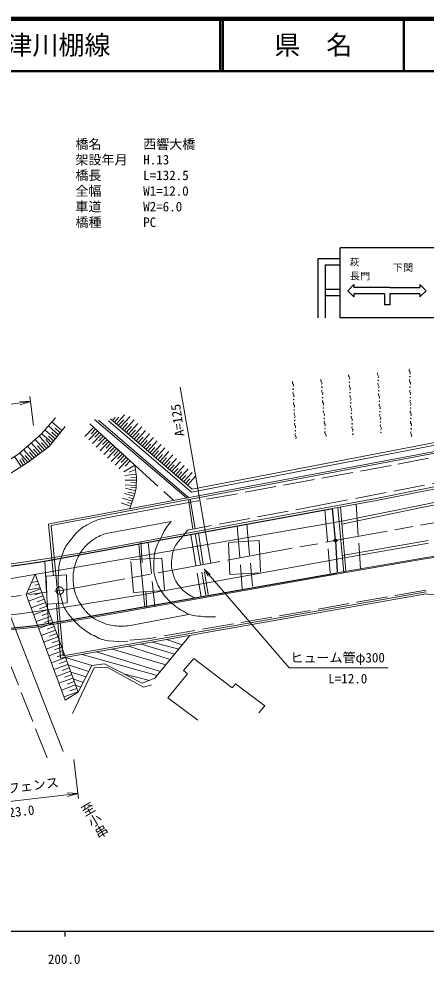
# Model space of a CAD drawing. Units: millimetres, scale not verified. Extents: x 40000 to 680000, y 20000 to 380000.
# Drawn here: x 259162 to 337260, y 198715 to 380000 of the extents above; entities that cross this region are included whole.
import ezdxf
from ezdxf.enums import TextEntityAlignment as Align

# ---------------------------------------------------------------- set-up
doc = ezdxf.new("R2010")
doc.units = ezdxf.units.MM
doc.header["$LTSCALE"] = 1000
doc.header["$PDMODE"] = 32
doc.header["$PDSIZE"] = 500
doc.linetypes.add('CHAIN', pattern=[18.5, 12, -1.5, 3.5, -1.5])
doc.linetypes.add('DASHED', pattern=[7.5, 6, -1.5])
for name, color, linetype, lineweight in [('M-BMK', 2, 'CHAIN', 13), ('M-STR-HTXT', 7, 'Continuous', 13), ('M-STR-STR1', 1, 'Continuous', 25), ('M-STR-STRC', 7, 'Continuous', 25), ('M-TTL', 2, 'Continuous', 140), ('M-TTL-BAND', 7, 'Continuous', 25), ('M-TTL-LINE', 7, 'Continuous', 50), ('M-WORK', 1, 'Continuous', 13)]:
    doc.layers.add(name, color=color, linetype=linetype, lineweight=lineweight)
doc.layers.add('M-OTRS', color=6, linetype='Continuous')
doc.layers.add('M-TTL-TXT', color=7, linetype='Continuous')
doc.styles.add('@ＭＳ ゴシック', font='')
doc.styles.add('ＭＳ ゴシック', font='')
doc.styles.get('@ＭＳ ゴシック').set_extended_font_data('@MS Gothic')
doc.styles.get('ＭＳ ゴシック').set_extended_font_data('MS Gothic')

# ---------------------------------------------------------------- blocks, each defined once
blk = doc.blocks.new('open_arrow')
at = {"color": 0, "linetype": 'Continuous', "lineweight": -2}
blk.add_lwpolyline([(7.5, 1.25), (0, 0), (7.5, -1.25)], dxfattribs=at)

msp = doc.modelspace()

# ---------------------------------------------------------------- linework, layer by layer
at = {"layer": 'M-BMK'}
for p, q in [((299784, 276324), (346643, 284791)), ((267699, 270435), (299784, 276324)), ((247704, 267882), (267699, 270435))]:
    msp.add_line(p, q, dxfattribs=at)
msp.add_circle((266996, 270345), 704, dxfattribs=at)
at = {"layer": 'M-OTRS'}
msp.add_point((319882, 279953), dxfattribs=at)
at = {"layer": 'M-STR-HTXT'}
for p, q in [((295942, 275619), (290105, 309360)), ((238720, 303613), (261362, 306604)), ((261971, 301996), (261231, 307595)), ((269700, 237965), (270577, 230449)), ((246826, 228683), (270461, 231442))]:
    msp.add_line(p, q, dxfattribs=at)
msp.add_lwpolyline([(294678, 274442), (311020, 255524), (329970, 255524)], dxfattribs=at)
at = {"layer": 'M-STR-STR1'}
for p, q in [((302180, 282966), (319303, 286097)), ((319882, 279953), (319303, 286097)), ((265497, 276227), (302180, 282966)), ((267074, 264411), (320210, 273785))]:
    msp.add_line(p, q, dxfattribs=at)
at = {"layer": 'M-STR-STR1', "linetype": 'DASHED'}
msp.add_line((319882, 279953), (320210, 273785), dxfattribs=at)
at = {"layer": 'M-STR-STR1'}
for points in [[(189148, 274505), (199029, 273472), (207331, 272718), (217911, 272435), (230378, 272576), (242400, 273210), (250698, 274066), (262918, 275778), (265497, 276227)], [(267074, 264411), (262381, 263608), (242797, 261567), (237496, 261028), (208212, 260892), (193195, 261994), (189583, 262344)]]:
    msp.add_lwpolyline(points, dxfattribs=at)
at = {"layer": 'M-STR-STRC'}
for p, q in [((320752, 322682), (320752, 336109)), ((339328, 336109), (320752, 336109)), ((316487, 333971), (316487, 322682)), ((317891, 333971), (316487, 333971)), ((320752, 333971), (317891, 333971)), ((317891, 332801), (317891, 322682)), ((317891, 332801), (320752, 332801)), ((322247, 327865), (323417, 329035)), ((323417, 329035), (323417, 328458)), ((330281, 328458), (323417, 328458)), ((330281, 328458), (336072, 328458)), ((336072, 329043), (336072, 328458)), ((337242, 327873), (336072, 329043)), ((320752, 328121), (317891, 328121)), ((317891, 326951), (320752, 326951)), ((323417, 326695), (322247, 327865)), ((329285, 327288), (323417, 327288)), ((323417, 327288), (323417, 326695)), ((329287, 327288), (329285, 325177)), ((330279, 327288), (330277, 325177)), ((336039, 327288), (330279, 327288)), ((336039, 327288), (336039, 326703)), ((336072, 326703), (337242, 327873)), ((330277, 325177), (329285, 325177)), ((339328, 322682), (320752, 322682))]:
    msp.add_line(p, q, dxfattribs=at)
at = {"layer": 'M-TTL'}
msp.add_line((680000, 380000), (40000, 380000), dxfattribs=at)
at = {"layer": 'M-TTL-BAND'}
for p, q in [((40000, 205000), (579000, 205000)), ((268000, 205000), (268000, 204000))]:
    msp.add_line(p, q, dxfattribs=at)
at = {"layer": 'M-TTL-LINE'}
for p, q in [((297750, 380000), (297750, 370000)), ((298250, 380000), (298250, 370000)), ((333000, 380000), (333000, 370000)), ((40000, 370000), (680000, 370000))]:
    msp.add_line(p, q, dxfattribs=at)
at = {"layer": 'M-WORK'}
for p, q in [((273691, 303157), (291290, 288122)), ((291728, 288138), (274415, 303011)), ((276372, 302937), (292238, 289251)), ((276698, 303315), (292382, 289788)), ((277096, 302973), (277620, 303552)), ((277474, 302646), (278342, 303603)), ((277853, 302319), (279415, 304042)), ((278232, 301993), (279264, 303132)), ((278610, 301666), (280511, 303763)), ((279368, 301013), (281252, 303091)), ((266141, 299471), (264164, 301210)), ((266769, 300249), (264824, 301960)), ((268027, 301804), (264955, 298004)), ((267398, 301026), (265484, 302710)), ((267084, 300638), (266127, 301480)), ((273489, 301658), (271825, 299917)), ((274251, 300980), (272587, 299239)), ((272768, 302351), (281384, 294380)), ((273849, 301311), (273017, 300440)), ((278989, 301339), (280009, 302465)), ((279747, 300686), (280754, 301797)), ((280125, 300359), (281993, 302419)), ((280504, 300033), (281499, 301130)), ((280883, 299706), (282733, 301748)), ((281640, 299053), (283474, 301076)), ((264070, 297338), (262281, 299360)), ((264860, 297941), (263023, 300017)), ((265512, 298694), (263504, 300460)), ((265198, 298305), (264311, 299306)), ((265826, 299082), (264838, 299952)), ((266455, 299860), (265483, 300716)), ((274971, 300313), (273271, 298535)), ((274604, 300653), (273739, 299748)), ((275705, 299634), (273994, 297844)), ((275338, 299974), (274461, 299056)), ((276072, 299295), (275182, 298364)), ((281261, 299379), (282244, 300463)), ((282019, 298726), (282988, 299796)), ((282398, 298399), (284215, 300405)), ((282776, 298073), (283733, 299129)), ((283155, 297746), (284956, 299733)), ((292238, 289251), (344052, 299208)), ((292382, 289788), (343752, 299659)), ((267650, 239503), (244685, 298177)), ((261687, 295544), (260054, 297389)), ((262481, 296142), (260796, 298046)), ((264955, 298004), (260967, 295002)), ((263276, 296740), (261538, 298703)), ((262879, 296441), (261954, 297485)), ((263673, 297039), (262740, 298093)), ((264445, 297662), (263526, 298700)), ((265350, 282844), (344994, 297862)), ((276439, 298955), (274717, 297153)), ((277173, 298276), (275440, 296463)), ((276806, 298615), (275904, 297672)), ((277907, 297597), (276163, 295772)), ((277540, 297936), (276626, 296979)), ((283534, 297420), (284478, 298461)), ((283912, 297093), (285697, 299062)), ((284291, 296766), (285223, 297794)), ((284670, 296440), (286438, 298390)), ((285427, 295786), (287179, 297719)), ((336314, 286753), (389344, 297504)), ((259585, 294129), (258344, 296073)), ((260888, 294952), (259312, 296732)), ((260430, 294663), (259728, 295763)), ((261290, 295245), (260382, 296271)), ((262084, 295843), (261168, 296878)), ((278641, 296917), (276886, 295081)), ((278274, 297257), (277348, 296287)), ((279375, 296238), (277609, 294390)), ((279008, 296578), (278069, 295595)), ((280109, 295559), (278332, 293699)), ((279742, 295899), (278791, 294903)), ((285048, 296113), (285968, 297127)), ((285806, 295460), (286712, 296460)), ((286185, 295133), (287920, 297047)), ((286563, 294806), (287457, 295793)), ((286942, 294480), (288660, 296376)), ((287699, 293826), (289401, 295704)), ((328019, 288097), (366833, 295848)), ((336413, 286263), (389443, 297014)), ((260967, 295002), (252876, 289889)), ((260007, 294396), (259327, 295461)), ((281384, 294380), (279269, 293115)), ((280476, 295219), (279513, 294211)), ((281384, 294380), (281701, 292161)), ((287321, 294153), (288202, 295125)), ((288078, 293500), (288947, 294458)), ((288457, 293173), (290142, 295032)), ((288836, 292847), (289692, 293791)), ((289214, 292520), (290883, 294361)), ((289972, 291867), (291624, 293689)), ((328098, 287704), (365741, 295222)), ((281631, 292652), (279488, 292437)), ((281499, 293578), (280332, 293083)), ((281698, 292023), (280624, 291978)), ((281701, 292161), (281659, 290049)), ((289623, 292227), (290436, 293124)), ((290372, 291564), (291181, 292457)), ((290729, 291213), (292365, 293018)), ((291495, 290570), (293106, 292346)), ((281688, 291523), (279561, 291562)), ((281669, 290523), (279561, 290665)), ((281678, 291023), (280627, 291054)), ((281659, 290049), (280631, 290097)), ((291121, 290901), (291926, 291789)), ((281242, 288455), (279411, 288945)), ((281526, 289514), (279588, 289977)), ((281386, 288947), (280079, 289234)), ((281315, 288662), (280411, 286073)), ((281659, 290049), (281315, 288662)), ((293490, 287549), (275548, 284259)), ((280582, 286564), (278765, 287183)), ((280912, 287509), (279057, 288090)), ((280747, 287037), (280014, 287238)), ((281077, 287982), (280233, 288214)), ((302109, 283360), (328026, 288098)), ((319303, 286097), (328098, 287704)), ((321077, 283678), (336314, 286753)), ((320315, 286282), (321459, 273789)), ((320858, 286381), (321856, 274059)), ((321124, 283096), (336402, 286261)), ((321077, 283678), (254781, 272188)), ((266491, 270836), (265350, 282844)), ((271875, 277742), (302107, 283360)), ((273338, 283509), (272147, 282899)), ((275885, 281316), (288381, 283597)), ((270038, 281207), (268816, 279733)), ((336571, 276555), (364939, 281146)), ((282144, 279244), (283285, 267106)), ((282517, 279720), (282810, 275692)), ((337656, 279935), (321144, 277082)), ((337741, 279442), (321229, 276590)), ((336603, 276357), (364971, 280948)), ((265488, 276631), (271879, 277743)), ((250643, 274462), (265488, 276631)), ((267449, 277214), (267034, 275886)), ((321229, 276590), (283052, 269582)), ((320210, 273785), (336571, 276555)), ((321459, 273789), (336604, 276357)), ((266799, 274564), (266705, 272626)), ((321459, 273789), (267103, 264094)), ((260543, 269606), (262267, 273525)), ((262769, 272147), (261565, 271929)), ((262267, 273525), (270518, 250840)), ((263304, 270675), (260646, 269691)), ((263228, 270883), (260922, 270466)), ((262999, 271515), (262195, 271370)), ((266491, 270836), (267678, 257825)), ((283711, 267069), (283492, 270128)), ((268037, 249363), (260543, 269606)), ((263782, 269359), (261014, 268335)), ((263543, 270017), (262214, 269525)), ((264022, 268702), (262637, 268189)), ((283052, 269582), (266425, 266923)), ((267673, 267585), (267046, 269643)), ((267678, 257825), (337294, 270089)), ((266425, 266923), (259313, 265887)), ((264261, 268044), (261500, 267022)), ((264739, 266728), (261986, 265709)), ((264500, 267386), (263120, 266875)), ((259313, 265887), (245346, 264339)), ((265218, 265412), (262472, 264396)), ((264979, 266070), (263602, 265561)), ((265457, 264755), (264084, 264246)), ((268951, 265503), (270031, 264308)), ((280506, 263655), (291670, 265766)), ((262412, 263309), (242828, 261269)), ((262412, 263309), (267103, 264094)), ((265696, 264097), (262958, 263083)), ((265936, 263439), (264566, 262932)), ((266175, 262781), (263444, 261770)), ((266653, 261465), (263930, 260457)), ((266414, 262123), (265049, 261618)), ((271820, 262752), (273045, 261947)), ((291946, 261750), (285241, 253532)), ((267132, 260150), (264416, 259144)), ((266893, 260807), (265531, 260303)), ((267371, 259492), (266013, 258989)), ((278247, 260593), (276348, 260734)), ((280042, 260663), (278247, 260593)), ((280178, 259670), (288156, 257105)), ((282604, 260098), (289027, 258173)), ((284739, 260474), (289804, 259125)), ((287479, 260957), (290492, 259968)), ((267610, 258834), (264902, 257831)), ((268089, 257518), (265388, 256518)), ((267850, 258176), (266495, 257675)), ((268078, 257547), (273156, 256012)), ((271325, 258119), (285661, 254047)), ((273974, 258577), (286323, 254858)), ((277069, 259123), (287361, 256130)), ((268567, 256203), (265874, 255206)), ((268328, 256860), (266978, 256360)), ((268596, 256124), (272565, 254854)), ((273156, 256012), (270518, 250840)), ((275584, 256276), (273156, 256012)), ((273585, 255511), (276087, 255683)), ((282813, 252582), (275584, 256276)), ((276087, 255683), (283045, 251820)), ((290732, 255037), (292703, 257312)), ((292703, 257312), (300067, 251730)), ((269046, 254887), (266360, 253893)), ((268807, 255545), (267460, 255046)), ((269285, 254229), (267942, 253732)), ((269115, 254696), (272040, 253825)), ((269418, 246786), (273585, 255511)), ((279240, 254408), (284208, 253128)), ((287754, 249806), (291530, 254356)), ((291530, 254356), (290732, 255037)), ((269524, 253571), (266846, 252580)), ((270003, 252255), (267332, 251267)), ((269764, 252913), (268425, 252418)), ((269570, 253446), (271471, 252710)), ((270009, 252239), (271022, 251828)), ((285241, 253532), (282813, 252582)), ((283045, 251820), (284593, 252258)), ((300067, 251730), (300724, 252457)), ((300724, 252457), (306306, 248235)), ((270481, 250940), (267818, 249954)), ((270518, 250840), (268037, 249363)), ((270242, 251598), (268907, 251103)), ((293453, 245514), (287754, 249806)), ((306306, 248235), (305157, 246921))]:
    msp.add_line(p, q, dxfattribs=at)
at = {"layer": 'M-WORK', "linetype": 'DASHED'}
for p, q in [((264560, 238261), (241440, 296968)), ((281384, 294380), (288857, 287609)), ((291664, 287806), (292551, 282146)), ((292026, 287874), (292951, 282222)), ((323874, 286932), (324659, 274535)), ((317847, 285830), (318891, 273679)), ((302868, 283092), (303956, 271199)), ((292133, 281100), (294140, 269154)), ((292972, 281256), (294984, 269471)), ((293591, 281370), (295441, 269576)), ((301035, 282754), (302004, 270671)), ((283985, 279586), (285226, 267389)), ((264118, 275987), (264832, 264071))]:
    msp.add_line(p, q, dxfattribs=at)
for points in [[(356428, 317023), (356323, 301983), (355690, 299028), (353631, 295598), (351204, 293592), (348757, 292797), (344316, 291952), (318193, 286968), (291502, 281949)], [(351355, 316835), (351496, 302340), (351285, 301308), (350393, 299384), (349033, 298282), (345093, 297180), (330572, 294362), (293490, 287549)], [(254576, 276566), (249343, 289369), (250187, 290870), (259147, 296585), (263439, 300385), (266183, 303504)], [(337231, 270441), (284378, 261190), (280437, 260838)]]:
    msp.add_lwpolyline(points, dxfattribs=at)
at = {"layer": 'M-WORK'}
for points in [[(265277, 283238), (264829, 283106), (265793, 273187), (264829, 283106), (265277, 283238), (344660, 298112), (349758, 305228), (349608, 307573)], [(363529, 258145), (363072, 261944), (361342, 265389), (359811, 268872), (337541, 269663), (337282, 269734), (267116, 257369), (267111, 257463), (266352, 267793)]]:
    msp.add_lwpolyline(points, dxfattribs=at)
at = {"layer": 'M-WORK', "linetype": 'DASHED'}
for points in [[(299343, 279605), (305223, 279959), (305487, 273732), (299629, 273468)], [(280589, 276290), (286576, 276555), (287103, 270363), (281158, 269976)], [(264359, 273096), (268284, 273346), (268440, 267998), (264610, 267748)]]:
    msp.add_lwpolyline(points, close=True, dxfattribs=at)
at = {"layer": 'M-WORK'}
for centre in [(322558, 310322), (328067, 310673), (334141, 311374), (311770, 308984), (317264, 309373), (322687, 308326), (328178, 308676), (334189, 309375), (311870, 306986), (317419, 307379), (322817, 306330), (328288, 306679), (334236, 307376), (311969, 304989), (317574, 305385), (328399, 304682), (334284, 305376), (312069, 302991), (317728, 303391), (322947, 304334), (334332, 303377), (312169, 300994), (317883, 301397), (323076, 302339), (328509, 302685), (334379, 301377), (323206, 300343), (328620, 300688)]:
    msp.add_circle(centre, 50, dxfattribs=at)
for centre, radius, start, end in [((322739, 311586), 362, 140.11456, 227.3202), ((328260, 311935), 362, 139.56822, 226.77386), ((334374, 312630), 362, 137.76111, 224.96675), ((333861, 312118), 362, 317.76111, 44.96675), ((311969, 310245), 362, 139.25959, 226.46522), ((317429, 310640), 362, 140.83512, 228.04076), ((316944, 310101), 362, 320.83512, 48.04076), ((322247, 311053), 362, 320.11456, 47.3202), ((328370, 309938), 362, 139.56822, 226.77386), ((327763, 311407), 362, 319.56822, 46.77386), ((334421, 310631), 362, 137.76111, 224.96675), ((333909, 310119), 362, 317.76111, 44.96675), ((312069, 308248), 362, 139.25959, 226.46522), ((311470, 309719), 362, 319.25959, 46.46522), ((317584, 308646), 362, 140.83512, 228.04076), ((317099, 308107), 362, 320.83512, 48.04076), ((322868, 309590), 362, 140.11456, 227.3202), ((322377, 309057), 362, 320.11456, 47.3202), ((327874, 309410), 362, 319.56822, 46.77386), ((334469, 308631), 362, 137.76111, 224.96675), ((333956, 308119), 362, 317.76111, 44.96675), ((312169, 306250), 362, 139.25959, 226.46522), ((311570, 307722), 362, 319.25959, 46.46522), ((317739, 306652), 362, 140.83512, 228.04076), ((317254, 306113), 362, 320.83512, 48.04076), ((322998, 307595), 362, 140.11456, 227.3202), ((322506, 307062), 362, 320.11456, 47.3202), ((328481, 307941), 362, 139.56822, 226.77386), ((327985, 307413), 362, 319.56822, 46.77386), ((334517, 306632), 362, 137.76111, 224.96675), ((334004, 306120), 362, 317.76111, 44.96675), ((311670, 305724), 362, 319.25959, 46.46522), ((317893, 304658), 362, 140.83512, 228.04076), ((323128, 305599), 362, 140.11456, 227.3202), ((322636, 305066), 362, 320.11456, 47.3202), ((328592, 305944), 362, 139.56822, 226.77386), ((328095, 305416), 362, 319.56822, 46.77386), ((334564, 304633), 362, 137.76111, 224.96675), ((312269, 304253), 362, 139.25959, 226.46522), ((311770, 303727), 362, 319.25959, 46.46522), ((317409, 304119), 362, 320.83512, 48.04076), ((318048, 302664), 362, 140.83512, 228.04076), ((323257, 303603), 362, 140.11456, 227.3202), ((322766, 303070), 362, 320.11456, 47.3202), ((328702, 303948), 362, 139.56822, 226.77386), ((328206, 303419), 362, 319.56822, 46.77386), ((334612, 302633), 362, 137.76111, 224.96675), ((334051, 304120), 362, 317.76111, 44.96675), ((312369, 302255), 362, 139.25959, 226.46522), ((311870, 301729), 362, 319.25959, 46.46522), ((317563, 302125), 362, 320.83512, 48.04076), ((323387, 301607), 362, 140.11456, 227.3202), ((322895, 301074), 362, 320.11456, 47.3202), ((328813, 301951), 362, 139.56822, 226.77386), ((328316, 301422), 362, 319.56822, 46.77386), ((334099, 302121), 362, 317.76111, 44.96675), ((312469, 300258), 362, 139.25959, 226.46522), ((311969, 299732), 362, 319.25959, 46.46522), ((318203, 300670), 362, 140.83512, 228.04076), ((317718, 300131), 362, 320.83512, 48.04076), ((334659, 300634), 362, 137.76111, 224.96675), ((334147, 300121), 362, 317.76111, 44.96675), ((275207, 276925), 6712, 117.1213, 140.35583), ((276994, 276370), 8021, 100.38886, 117.1213), ((274526, 275002), 7415, 140.35583, 162.64598), ((272082, 274309), 5289, 162.64598, 177.22978), ((275117, 272076), 8430, 176.26156, 196.77878), ((274547, 270374), 7418, 202.0819, 221.03819), ((277338, 270905), 9845, 222.07502, 235.91113), ((273918, 263210), 1536, 235.33677, 257.54702), ((276988, 266931), 6230, 236.91411, 264.09967)]:
    msp.add_arc(centre, radius, start, end, dxfattribs=at)
for points, knots in [([(288381, 283597), (287859, 283011), (287695, 282813), (287325, 282260), (286878, 281592), (286733, 281154), (286370, 280436), (286006, 279717), (285715, 279346), (285472, 278578), (285172, 277630), (285116, 277060), (285050, 276069), (284987, 275120), (284979, 274573), (285135, 273635), (285257, 272897), (285402, 272493), (285683, 271800), (285987, 271052), (286174, 270626), (286645, 269970), (287285, 269081), (287727, 268636), (288545, 267906), (289130, 267384), (289465, 267087), (290140, 266687), (290883, 266245), (291303, 265967), (292133, 265725), (292846, 265517), (293272, 265508), (294010, 265420), (295111, 265288), (295513, 265307), (296848, 265303)], [0, 0, 0, 0, 1, 1, 1, 2, 2, 2, 3, 3, 3, 4, 4, 4, 5, 5, 5, 6, 6, 6, 7, 7, 7, 8, 8, 8, 9, 9, 9, 10, 10, 10, 11, 11, 11, 12, 12, 12, 12]), ([(275885, 281316), (275223, 281097), (275009, 281016), (274478, 280754), (273824, 280430), (273475, 280201), (272907, 279745), (272133, 279124), (271720, 278718), (271171, 277892), (270456, 276818), (270131, 276129), (269823, 274875), (269592, 273933), (269532, 273373), (269576, 272404), (269626, 271308), (269694, 270675), (270045, 269636), (270396, 268599), (270754, 268070), (271382, 267173), (271870, 266477), (272191, 266108), (272836, 265555), (273427, 265049), (273821, 264831), (274525, 264500), (275248, 264159), (275672, 263988), (276448, 263796), (276989, 263662), (277301, 263621), (277855, 263561), (278885, 263451), (279295, 263535), (280506, 263655)], [0, 0, 0, 0, 1, 1, 1, 2, 2, 2, 3, 3, 3, 4, 4, 4, 5, 5, 5, 6, 6, 6, 7, 7, 7, 8, 8, 8, 9, 9, 9, 10, 10, 10, 11, 11, 11, 12, 12, 12, 12]), ([(291502, 281949), (290954, 281263), (290812, 281082), (290382, 280517), (289863, 279836), (289449, 279525), (289084, 278750), (288692, 277918), (288611, 277381), (288506, 276467), (288420, 275721), (288407, 275286), (288521, 274544), (288643, 273755), (288751, 273306), (289069, 272574), (289353, 271918), (289620, 271598), (290069, 271041), (290365, 270675), (290546, 270476), (290914, 270181), (291349, 269833), (291611, 269659), (292086, 269368), (292369, 269196), (292467, 269137), (292821, 268946)], [0, 0, 0, 0, 1, 1, 1, 2, 2, 2, 3, 3, 3, 4, 4, 4, 5, 5, 5, 6, 6, 6, 7, 7, 7, 8, 8, 8, 9, 9, 9, 9])]:
    msp.add_open_spline(points, degree=3, knots=knots, dxfattribs=at)

# ---------------------------------------------------------------- block references
at = {"layer": 'M-STR-HTXT'}
for p, xscale, yscale, rotation in [((261362, 306604), 267, 267, 187.5), ((294678, 274442), 200, 200, 310.8), ((270461, 231442), 267, 267, 186.7)]:
    msp.add_blockref('open_arrow', p, dxfattribs=dict(at, xscale=xscale, yscale=yscale, rotation=rotation))

# ---------------------------------------------------------------- texts
at = {"layer": 'M-STR-HTXT', "style": 'ＭＳ ゴシック'}
for s, p in [('橋名', (270000, 356000)), ('西響大橋', (283000, 356000)), ('架設年月', (270000, 353000)), ('H.13', (283000, 353000)), ('橋長', (270000, 350000)), ('L=132.5', (283000, 350000)), ('全幅', (270000, 347000)), ('W1=12.0', (283000, 347000)), ('車道', (270000, 344000)), ('W2=6.0', (283000, 344000)), ('橋種', (270000, 341000)), ('PC', (283000, 341000))]:
    msp.add_text(s, height=1833, dxfattribs=at).set_placement(p, align=Align.MIDDLE_LEFT)
at = {"layer": 'M-STR-HTXT'}
for s, rotation, style, p in [('A=125', 97.862, 'ＭＳ ゴシック', (291472, 300137)), ('ガードフェンス', 7.291, 'ＭＳ ゴシック', (249624, 229958)), ('至小串', 300.964, '@ＭＳ ゴシック', (270497, 228759))]:
    msp.add_text(s, height=1833, rotation=rotation, dxfattribs=dict(at, style=style)).set_placement(p, align=Align.BOTTOM_LEFT)
at = {"layer": 'M-STR-HTXT', "style": 'ＭＳ ゴシック'}
for s, p in [('ヒューム管φ300', (311220, 256024)), ('L=12.0', (318500, 252000))]:
    msp.add_text(s, height=1833, dxfattribs=at).set_placement(p, align=Align.BOTTOM_LEFT)
msp.add_text('L=23.0', height=1833, rotation=6.657, dxfattribs=at).set_placement((258575, 226434), align=Align.BOTTOM_CENTER)
at = {"layer": 'M-STR-STRC', "style": 'ＭＳ ゴシック'}
msp.add_text('萩', height=1320, dxfattribs=at).set_placement((322600, 332264), align=Align.BOTTOM_LEFT)
at = {"layer": 'M-STR-STRC', "style": 'ＭＳ ゴシック', "width": 1.1}
for s, p in [('下関', (330845, 331242)), ('長門', (322600, 329624))]:
    msp.add_text(s, height=1320, dxfattribs=at).set_placement(p, align=Align.BOTTOM_LEFT)
at = {"layer": 'M-TTL-BAND', "style": 'ＭＳ ゴシック'}
msp.add_text('200.0', height=1833, dxfattribs=at).set_placement((267844, 198195), align=Align.BOTTOM_CENTER)
at = {"layer": 'M-TTL-TXT', "style": 'ＭＳ ゴシック'}
msp.add_text('一般県道永田郷室津川棚線', height=3666, dxfattribs=at).set_placement((216734, 375000), align=Align.MIDDLE_LEFT)
msp.add_text('県\u3000名', height=3666, dxfattribs=at).set_placement((315625, 375000), align=Align.MIDDLE_CENTER)

doc.saveas('drawing.dxf')
